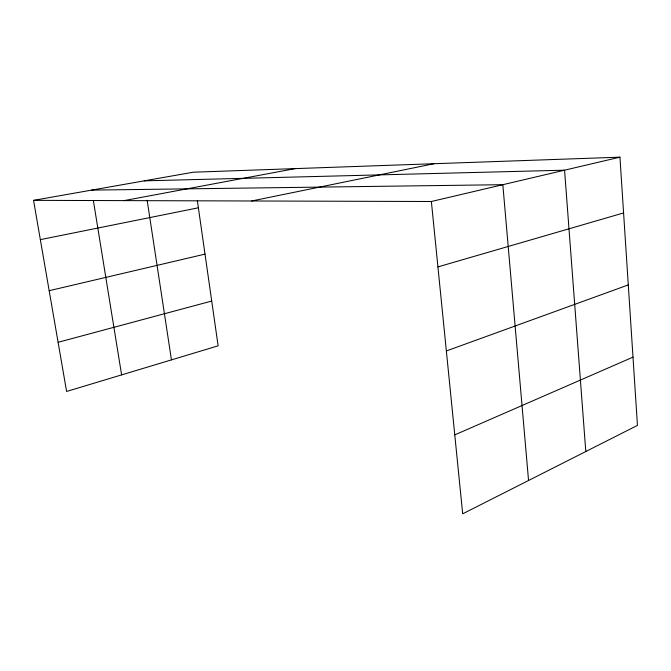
<?xml version="1.0" encoding="UTF-8"?>
<svg xmlns="http://www.w3.org/2000/svg" width="671" height="671" viewBox="0 0 671 671"><rect width="100%" height="100%" fill="white"/><g stroke="black" fill="none" stroke-linecap="round" stroke-linejoin="round"><path stroke-width="1.01" d="M454.77 434.875L632.996 357.131M446.358 350.958L628.282 284.923M437.928 266.899L623.585 212.942M58.1 342.302L211.717 301.053M49.176 290.694L205.007 254.124M431.369 201.501L619.945 157.173L637.45 425.389L462.688 513.827L431.369 201.501L33.55 200.352L66.605 391.461L218.125 345.825L197.366 200.679M251.65 200.981L434.011 163.724M40.344 239.639L198.381 207.792M124.026 200.612L295.265 168.606M33.55 200.352L193.29 172.204L619.945 157.173M144.206 180.851L564.563 170.191L585.8 451.524M91.675 190.111L502.831 184.701L528.547 480.503M93.336 200.369L121.61 374.888M147.15 200.243L171.449 359.882"/></g></svg>
